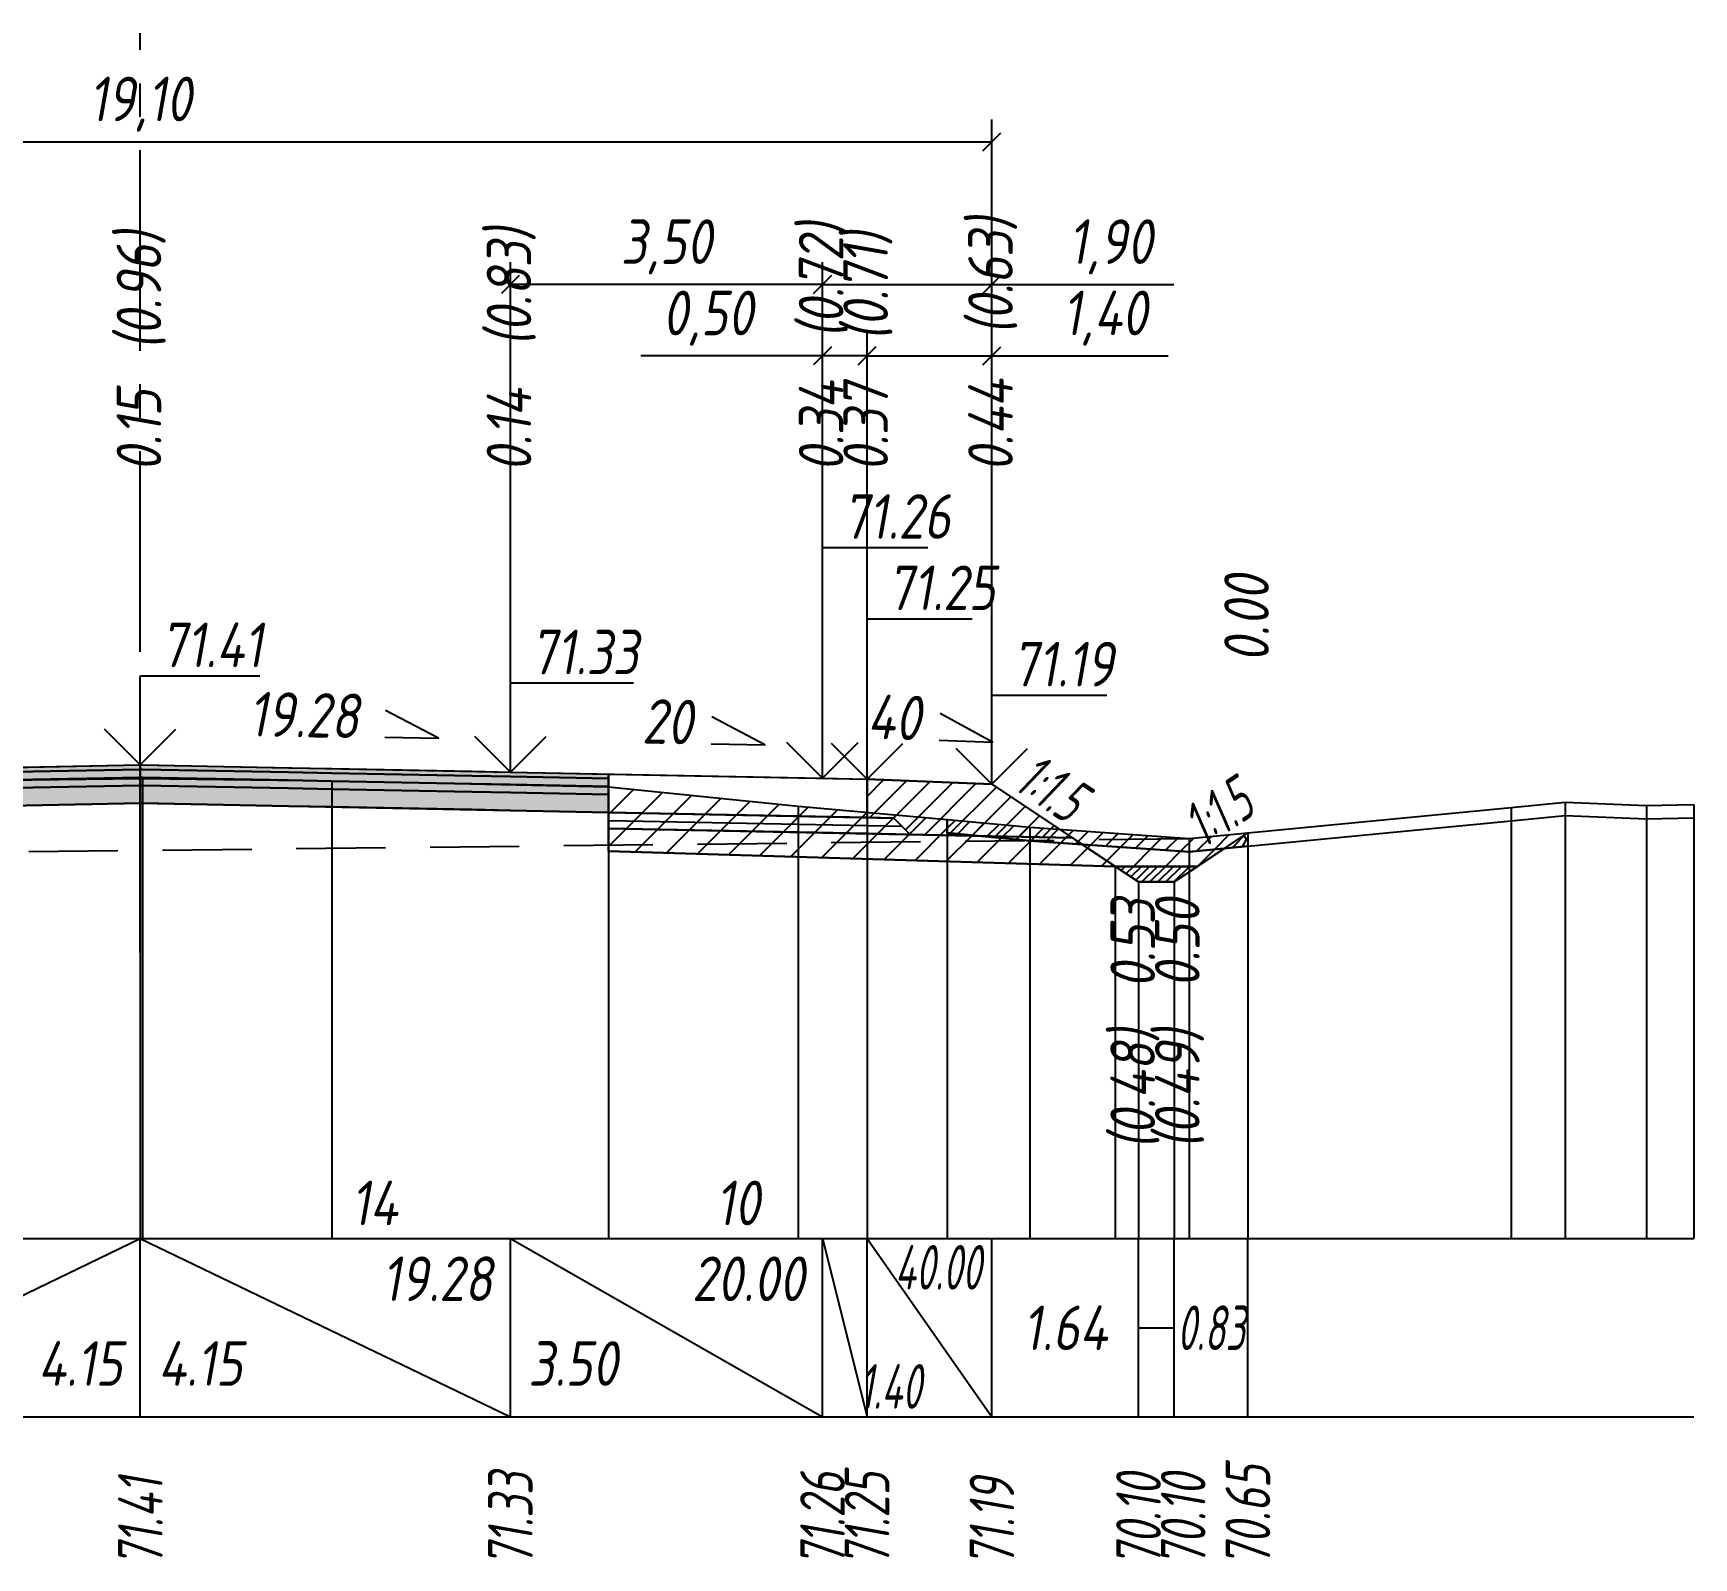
# Model space of a CAD drawing. Extents: x -717 to 1451, y -133302 to 233.
# Drawn here: x 153.4 to 246.5, y -8266.9 to -8181.4 of the extents above; entities that cross this region are included whole.
import ezdxf
from ezdxf.enums import TextEntityAlignment as Align

# ---------------------------------------------------------------- set-up
doc = ezdxf.new("R2010")
doc.units = 0
doc.linetypes.add('осевая2', pattern=[1.125, 0.75, -0.125, 0.125, -0.125])
doc.linetypes.add('штриховая', pattern=[0.75, 0.5, -0.25])
for name, color, linetype in [('Интерполированный поперечник', 2, 'Continuous'), ('Код_514', 1, 'Continuous'), ('Контур_0', 7, 'Continuous'), ('Контур_2521', 7, 'Continuous'), ('Контур_2564', 7, 'Continuous'), ('Контур_2660', 7, 'Continuous'), ('Контур_2665', 7, 'Continuous'), ('Контур_400', 7, 'Continuous'), ('Контур_508', 7, 'Continuous'), ('Контур_512', 7, 'Continuous'), ('Контур_513', 7, 'Continuous'), ('Контур_818', 7, 'Continuous'), ('Красный поперечник', 1, 'Continuous'), ('Объём_2501', 7, 'Continuous'), ('Объём_2564', 7, 'Continuous'), ('Объём_2650', 7, 'Continuous'), ('Объём_2660', 7, 'Continuous'), ('Объём_2661', 7, 'Continuous'), ('Объём_2662', 7, 'Continuous'), ('Объём_2663', 7, 'Continuous'), ('Объём_2664', 7, 'Continuous'), ('Объём_2665', 7, 'Continuous'), ('Объём_2666', 7, 'Continuous'), ('Объём_2667', 7, 'Continuous'), ('Объём_2668', 7, 'Continuous'), ('Объём_2669', 7, 'Continuous'), ('Объём_2675', 7, 'Continuous'), ('Объём_2753', 7, 'Continuous'), ('Ось', 1, 'осевая2'), ('Откосы', 7, 'Continuous'), ('Отметки покрытия', 7, 'Continuous'), ('Рабочие отметки', 7, 'Continuous'), ('Рабочие отметки доп.', 7, 'Continuous'), ('Слои выравнивания', 7, 'Continuous'), ('Таблица', 7, 'Continuous'), ('Уклоны проезжей части', 7, 'Continuous'), ('Черный поперечник', 3, 'Continuous')]:
    doc.layers.add(name, color=color, linetype=linetype)
for name, color, linetype, true_color in [('Контур_2540', 2, 'Continuous', 0xffff00), ('Контур_2560', 2, 'Continuous', 0xffff00), ('Контур_2561', 7, 'Continuous', 0xff8040), ('Контур_2562', 3, 'Continuous', 0x00ff00), ('Контур_2563', 7, 'Continuous', 0xff8000), ('Контур_2570', 7, 'Continuous', 0x80ff00), ('Контур_2725', 7, 'Continuous', 0x323232), ('Контур_2736', 4, 'Continuous', 0x00ffff), ('Контур_2737', 4, 'Continuous', 0x00ffff), ('Контур_2738', 4, 'Continuous', 0x00ffff), ('Контур_2739', 4, 'Continuous', 0x00ffff), ('Контур_2741', 4, 'Continuous', 0x00ffff), ('Контур_2742', 4, 'Continuous', 0x00ffff), ('Контур_2743', 4, 'Continuous', 0x00ffff), ('Контур_2744', 7, 'Continuous', 0xa4ffff), ('Контур_2745', 7, 'Continuous', 0xa4ffff), ('Контур_2747', 4, 'Continuous', 0x00ffff), ('Контур_2748', 4, 'Continuous', 0x00ffff), ('Контур_2749', 4, 'Continuous', 0x00ffff), ('Контур_2750', 4, 'Continuous', 0x00ffff), ('Контур_2751', 4, 'Continuous', 0x00ffff), ('Контур_2752', 4, 'Continuous', 0x00ffff), ('Контур_2760', 7, 'Continuous', 0x323232), ('Контур_2761', 7, 'Continuous', 0x323232), ('Контур_2762', 7, 'Continuous', 0x323232), ('Контур_2763', 7, 'Continuous', 0x323232), ('Контур_402', 7, 'Continuous', 0xff6464), ('Контур_703', 4, 'Continuous', 0x00ffff), ('Контур_705', 4, 'Continuous', 0x00ffff), ('Контур_707', 4, 'Continuous', 0x00ffff), ('Контур_720', 131, 'Continuous', 0xaaffff), ('Объём_2500', 7, 'Continuous', 0xc0c0c0), ('Объём_2520', 7, 'Continuous', 0x80ffff), ('Объём_2540', 2, 'Continuous', 0xffff00), ('Объём_2560', 2, 'Continuous', 0xffff00), ('Объём_2561', 7, 'Continuous', 0xff8040), ('Объём_2562', 3, 'Continuous', 0x00ff00), ('Объём_2563', 7, 'Continuous', 0xff8000), ('Объём_2570', 7, 'Continuous', 0x80ff00), ('Объём_2600', 7, 'Continuous', 0x808000), ('Объём_2620', 2, 'Continuous', 0xffff00), ('Объём_2746', 2, 'Continuous', 0xffff00)]:
    doc.layers.add(name, color=color, linetype=linetype, true_color=true_color)
doc.styles.get("Standard").update_dxf_attribs({"font": 'txt', "height": 2.5})
doc.styles.add('М', font='romand.shx', dxfattribs={"width": 0.8, "oblique": 10, "height": 2.5})
doc.dimstyles.new('ISO-25', dxfattribs={"dimtxt": 2.5, "dimasz": 2.5, "dimexe": 1.25, "dimexo": 0.625, "dimtad": 1, "dimtxsty": 'Standard', "dimcen": 2.5, "dimadec": 0, "dimazin": 0, "dimtfac": 1, "dimtmove": 0, "dimatfit": 3, "dimfxl": 1, "dimarcsym": 0})

# ---------------------------------------------------------------- blocks, each defined once
blk = doc.blocks.new('_Oblique')
at = {"color": 0, "linetype": 'ByBlock', "lineweight": -2}
blk.add_line((-0.5, -0.5), (0.5, 0.5), dxfattribs=at)
blk = doc.blocks.new('*D177')
at = {"color": 0, "lineweight": -2, "transparency": 16777216}
for p, q in [((200.179, -8222.675), (200.179, -8198.25)), ((207.179, -8222.955), (207.179, -8198.25)), ((200.179, -8199.5), (207.179, -8199.5)), ((207.179, -8199.5), (217.063, -8199.5))]:
    blk.add_line(p, q, dxfattribs=at)
at = {"layer": 'Defpoints', "color": 0, "transparency": 16777216}
for p in [(207.179, -8199.5), (200.179, -8223.3), (207.179, -8223.58)]:
    blk.add_point(p, dxfattribs=at)
at = {"color": 0, "lineweight": -2, "transparency": 16777216, "rotation": 180}
blk.add_blockref('_Oblique', (200.179, -8199.5), dxfattribs=at)
at = {"color": 0, "lineweight": -2, "transparency": 16777216}
blk.add_blockref('_Oblique', (207.179, -8199.5), dxfattribs=at)
at = {"color": 0, "transparency": 16777216, "insert": (213.523, -8197.387), "char_height": 2.5, "width": 8.75, "attachment_point": 5, "style": 'М'}
blk.add_mtext('1,40', dxfattribs=at)
blk = doc.blocks.new('*D179')
at = {"color": 0, "lineweight": -2, "transparency": 16777216}
for p, q in [((197.679, -8222.625), (197.679, -8198.25)), ((200.179, -8222.675), (200.179, -8198.25)), ((197.679, -8199.5), (187.497, -8199.5)), ((200.179, -8199.5), (197.679, -8199.5))]:
    blk.add_line(p, q, dxfattribs=at)
at = {"layer": 'Defpoints', "color": 0, "transparency": 16777216}
for p in [(200.179, -8199.5), (197.679, -8223.25), (200.179, -8223.3)]:
    blk.add_point(p, dxfattribs=at)
at = {"color": 0, "lineweight": -2, "transparency": 16777216, "rotation": 180}
blk.add_blockref('_Oblique', (197.679, -8199.5), dxfattribs=at)
at = {"color": 0, "lineweight": -2, "transparency": 16777216}
blk.add_blockref('_Oblique', (200.179, -8199.5), dxfattribs=at)
at = {"color": 0, "transparency": 16777216, "insert": (191.258, -8197.387), "char_height": 2.5, "width": 9.16667, "attachment_point": 5, "style": 'М'}
blk.add_mtext('0,50', dxfattribs=at)
blk = doc.blocks.new('*D181')
at = {"color": 0, "lineweight": -2, "transparency": 16777216}
for p, q in [((180.179, -8222.275), (180.179, -8194.25)), ((197.679, -8222.625), (197.679, -8194.25)), ((197.679, -8195.5), (180.179, -8195.5))]:
    blk.add_line(p, q, dxfattribs=at)
at = {"layer": 'Defpoints', "color": 0, "transparency": 16777216}
for p in [(180.179, -8195.5), (180.179, -8222.9), (197.679, -8223.25)]:
    blk.add_point(p, dxfattribs=at)
at = {"color": 0, "lineweight": -2, "transparency": 16777216, "rotation": 180}
blk.add_blockref('_Oblique', (180.179, -8195.5), dxfattribs=at)
at = {"color": 0, "lineweight": -2, "transparency": 16777216}
blk.add_blockref('_Oblique', (197.679, -8195.5), dxfattribs=at)
at = {"color": 0, "transparency": 16777216, "insert": (188.929, -8193.387), "char_height": 2.5, "width": 9.58333, "attachment_point": 5, "style": 'М'}
blk.add_mtext('3,50', dxfattribs=at)
blk = doc.blocks.new('*D182')
at = {"color": 0, "lineweight": -2, "transparency": 16777216}
for p, q in [((197.679, -8222.625), (197.679, -8194.25)), ((207.179, -8222.955), (207.179, -8194.25)), ((197.679, -8195.5), (207.179, -8195.5)), ((207.179, -8195.5), (217.375, -8195.5))]:
    blk.add_line(p, q, dxfattribs=at)
at = {"layer": 'Defpoints', "color": 0, "transparency": 16777216}
for p in [(197.679, -8195.5), (197.679, -8223.25), (207.179, -8223.58)]:
    blk.add_point(p, dxfattribs=at)
at = {"color": 0, "lineweight": -2, "transparency": 16777216, "rotation": 180}
blk.add_blockref('_Oblique', (197.679, -8195.5), dxfattribs=at)
at = {"color": 0, "lineweight": -2, "transparency": 16777216}
blk.add_blockref('_Oblique', (207.179, -8195.5), dxfattribs=at)
at = {"color": 0, "transparency": 16777216, "insert": (213.835, -8193.387), "char_height": 2.5, "width": 8.75, "attachment_point": 5, "style": 'М'}
blk.add_mtext('1,90', dxfattribs=at)
blk = doc.blocks.new('*D184')
at = {"color": 0, "lineweight": -2, "transparency": 16777216}
for p, q in [((111.679, -8222.827), (111.679, -8186.25)), ((207.179, -8222.955), (207.179, -8186.25)), ((111.679, -8187.5), (207.179, -8187.5))]:
    blk.add_line(p, q, dxfattribs=at)
at = {"layer": 'Defpoints', "color": 0, "transparency": 16777216}
for p in [(207.179, -8187.5), (111.679, -8223.452), (207.179, -8223.58)]:
    blk.add_point(p, dxfattribs=at)
at = {"color": 0, "lineweight": -2, "transparency": 16777216, "rotation": 180}
blk.add_blockref('_Oblique', (111.679, -8187.5), dxfattribs=at)
at = {"color": 0, "lineweight": -2, "transparency": 16777216}
blk.add_blockref('_Oblique', (207.179, -8187.5), dxfattribs=at)
at = {"color": 0, "transparency": 16777216, "insert": (159.429, -8185.387), "char_height": 2.5, "width": 10.41667, "attachment_point": 5, "style": 'М'}
blk.add_mtext('19,10', dxfattribs=at)

msp = doc.modelspace()

# ---------------------------------------------------------------- hatches: boundary and pattern name
at = {"layer": 'Объём_2563'}
h = msp.add_hatch(dxfattribs=at)
h.set_pattern_fill('ANSI31', color=256, scale=0.3)
h.paths.add_polyline_path([(202.598, -8226.336), (201.679, -8225.417), (200.179, -8225.387), (200.179, -8223.237), (207.179, -8223.517), (211.679, -8226.517)])
at = {"layer": 'Объём_2570'}
h = msp.add_hatch(dxfattribs=at)
h.set_pattern_fill('ANSI31', color=256, scale=0.2)
h.paths.add_polyline_path([(221.536, -8226.995), (218.244, -8227.312), (209.298, -8226.687), (204.673, -8226.24), (204.673, -8225.49), (209.298, -8225.937), (218.244, -8226.562), (221.536, -8226.245)])
at = {"layer": 'Объём_2600'}
h = msp.add_hatch(dxfattribs=at)
h.set_pattern_fill('ANSI31', color=6, scale=0.4)
h.paths.add_polyline_path([(196.325, -8224.746), (204.673, -8225.49), (204.673, -8226.24), (209.298, -8226.687), (218.244, -8227.312), (220.221, -8227.122), (218.712, -8228.127), (214.094, -8228.127), (185.688, -8227.275), (185.688, -8223.662)])
h = msp.add_hatch(dxfattribs=at)
h.set_pattern_fill('HONEY', color=5, scale=0.3)
h.paths.add_polyline_path([(220.221, -8227.122), (221.536, -8226.245), (221.536, -8226.995)])
at = {"layer": 'Объём_2620'}
h = msp.add_hatch(dxfattribs=at)
h.set_pattern_fill('ANSI31', color=2, scale=0.1)
h.paths.add_polyline_path([(214.094, -8228.127), (218.712, -8228.127), (217.403, -8229), (215.403, -8229)])
at = {"layer": 'Слои выравнивания'}
for color, points in [(2, [(132.675, -8222.958), (133.484, -8222.941), (138.679, -8222.837), (148.742, -8222.643), (149.362, -8222.632), (159.429, -8222.437), (159.429, -8222.687), (149.362, -8222.882), (148.742, -8222.893), (138.679, -8223.087), (133.484, -8223.191), (132.675, -8223.208)]), (3, [(132.675, -8223.208), (133.484, -8223.191), (138.679, -8223.087), (148.742, -8222.893), (149.362, -8222.882), (159.429, -8222.687), (159.429, -8223.137), (149.362, -8223.332), (148.742, -8223.343), (138.679, -8223.537), (133.484, -8223.641), (132.675, -8223.658)]), (2, [(159.429, -8222.437), (159.548, -8222.44), (167.729, -8222.597), (170.162, -8222.644), (178.017, -8222.796), (180.179, -8222.837), (185.688, -8222.948), (185.688, -8223.198), (180.179, -8223.087), (178.017, -8223.046), (170.162, -8222.894), (167.729, -8222.847), (159.548, -8222.69), (159.429, -8222.687)]), (3, [(159.429, -8222.687), (159.548, -8222.69), (167.729, -8222.847), (170.162, -8222.894), (178.017, -8223.046), (180.179, -8223.087), (185.688, -8223.198), (185.688, -8223.648), (180.179, -8223.537), (178.017, -8223.496), (170.162, -8223.344), (167.729, -8223.297), (159.548, -8223.14), (159.429, -8223.137)]), (4, [(132.675, -8223.658), (133.484, -8223.641), (138.679, -8223.537), (148.742, -8223.343), (149.362, -8223.332), (159.429, -8223.137), (159.429, -8223.587), (149.362, -8223.782), (148.742, -8223.793), (138.679, -8223.987), (133.484, -8224.091), (132.675, -8224.108)]), (5, [(132.675, -8224.108), (133.484, -8224.091), (138.679, -8223.987), (148.742, -8223.793), (149.362, -8223.782), (159.429, -8223.587), (159.429, -8224.587), (149.362, -8224.782), (148.742, -8224.793), (138.679, -8224.987), (133.484, -8225.091), (132.675, -8225.108)]), (4, [(159.429, -8223.137), (159.548, -8223.14), (167.729, -8223.297), (170.162, -8223.344), (178.017, -8223.496), (180.179, -8223.537), (185.688, -8223.648), (185.688, -8224.098), (180.179, -8223.987), (178.017, -8223.946), (170.162, -8223.794), (167.729, -8223.747), (159.548, -8223.59), (159.429, -8223.587)]), (5, [(159.429, -8223.587), (159.548, -8223.59), (167.729, -8223.747), (170.162, -8223.794), (178.017, -8223.946), (180.179, -8223.987), (185.688, -8224.098), (185.688, -8225.098), (180.179, -8224.987), (178.017, -8224.946), (170.162, -8224.794), (167.729, -8224.747), (159.548, -8224.59), (159.429, -8224.587)])]:
    msp.add_hatch(color=color, dxfattribs=at).paths.add_polyline_path(points)

# ---------------------------------------------------------------- linework, layer by layer
at = {"layer": 'Интерполированный поперечник', "linetype": 'штриховая', "ltscale": 10, "flags": 128}
msp.add_lwpolyline([(93.181, -8227.976), (218.244, -8226.562)], dxfattribs=at)
at = {"layer": 'Код_514'}
for p, q in [((138.679, -8259), (159.429, -8249)), ((159.429, -8259), (159.429, -8249)), ((159.429, -8249), (180.179, -8259)), ((180.179, -8259), (180.179, -8249)), ((180.179, -8249), (197.679, -8259)), ((197.679, -8259), (197.679, -8249)), ((197.679, -8249), (200.179, -8259)), ((200.179, -8259), (200.179, -8249)), ((200.179, -8249), (207.179, -8259)), ((207.179, -8259), (207.179, -8249)), ((215.403, -8259), (215.403, -8249)), ((217.403, -8259), (217.403, -8249)), ((221.536, -8259), (221.536, -8249)), ((215.403, -8254), (217.403, -8254))]:
    msp.add_line(p, q, dxfattribs=at)
at = {"layer": 'Контур_0', "flags": 128}
for points in [[(185.688, -8222.948), (200.179, -8223.237), (200.179, -8225.387), (185.688, -8225.098), (185.688, -8222.948), (185.688, -8222.948)], [(207.179, -8223.517), (211.855, -8226.634), (211.855, -8226.634), (211.855, -8226.634), (211.855, -8226.634), (211.855, -8226.634), (211.855, -8226.634), (211.855, -8226.634), (211.855, -8226.634), (211.855, -8226.634), (211.855, -8226.634), (211.855, -8226.634), (211.855, -8226.634), (211.855, -8226.634), (211.855, -8226.634), (215.403, -8229)], [(207.179, -8223.517), (211.855, -8226.634), (211.855, -8226.634), (211.855, -8226.634), (211.855, -8226.634), (211.855, -8226.634), (211.855, -8226.634), (211.855, -8226.634), (211.855, -8226.634), (211.855, -8226.634), (211.855, -8226.634), (211.855, -8226.634), (211.855, -8226.634), (211.855, -8226.634), (211.855, -8226.634), (215.403, -8229), (217.403, -8229), (221.536, -8226.245), (221.536, -8226.245), (221.536, -8226.245), (221.536, -8226.245), (221.536, -8226.245), (221.536, -8226.245), (221.536, -8226.245), (221.536, -8226.245), (221.536, -8226.245), (221.536, -8226.245), (221.536, -8226.245), (221.536, -8226.245), (221.536, -8226.245)], [(200.179, -8226.287), (185.688, -8225.998), (185.688, -8225.098), (201.679, -8225.417), (202.598, -8226.336), (200.179, -8226.287), (200.179, -8226.287)], [(200.179, -8225.387), (201.679, -8225.417), (202.598, -8226.336), (211.679, -8226.517)]]:
    msp.add_lwpolyline(points, dxfattribs=at)
at = {"layer": 'Контур_2521', "color": 250, "flags": 128}
msp.add_lwpolyline([(185.688, -8225.548), (202.138, -8225.877)], dxfattribs=at)
at = {"layer": 'Контур_2540', "flags": 128}
msp.add_lwpolyline([(197.679, -8226.237), (211.679, -8226.517), (214.094, -8228.127), (185.688, -8227.275), (185.688, -8225.998), (197.679, -8226.237), (197.679, -8226.237)], dxfattribs=at)
at = {"layer": 'Контур_2560', "flags": 128}
msp.add_lwpolyline([(200.179, -8223.237), (207.179, -8223.517), (207.179, -8223.517), (207.179, -8223.517)], dxfattribs=at)
at = {"layer": 'Контур_2561', "flags": 128}
msp.add_lwpolyline([(200.179, -8223.237), (200.179, -8223.237), (207.179, -8223.517), (207.179, -8223.517), (200.179, -8223.237)], dxfattribs=at)
at = {"layer": 'Контур_2562', "flags": 128}
msp.add_lwpolyline([(207.179, -8223.517), (207.179, -8223.517), (207.179, -8223.517), (207.179, -8223.517), (207.179, -8223.517)], dxfattribs=at)
at = {"layer": 'Контур_2563', "flags": 128}
msp.add_lwpolyline([(202.598, -8226.336), (201.679, -8225.417), (200.179, -8225.387), (200.179, -8223.237), (207.179, -8223.517), (211.679, -8226.517), (202.598, -8226.336), (202.598, -8226.336)], dxfattribs=at)
at = {"layer": 'Контур_2564', "flags": 128}
msp.add_lwpolyline([(200.179, -8223.237), (207.179, -8223.517)], dxfattribs=at)
at = {"layer": 'Контур_2570', "flags": 128}
msp.add_lwpolyline([(148.742, -8223.339), (159.429, -8223.203), (159.548, -8223.202), (170.162, -8223.326), (185.688, -8223.662), (196.325, -8224.746), (204.673, -8225.49), (204.673, -8226.24), (209.298, -8226.687), (218.244, -8227.312), (218.244, -8227.312), (236.294, -8225.572), (239.315, -8225.275), (243.893, -8225.46), (246.536, -8225.404)], dxfattribs=at)
at = {"layer": 'Контур_2660', "flags": 128}
msp.add_lwpolyline([(185.688, -8227.275), (214.094, -8228.127)], dxfattribs=at)
at = {"layer": 'Контур_2665', "flags": 128}
msp.add_lwpolyline([(207.179, -8223.517), (207.179, -8223.517)], dxfattribs=at)
at = {"layer": 'Контур_2725', "flags": 128}
msp.add_lwpolyline([(132.675, -8225.108), (133.484, -8225.091), (138.679, -8224.987), (148.742, -8224.793), (149.362, -8224.782), (159.429, -8224.587), (159.548, -8224.59), (167.729, -8224.747), (170.162, -8224.794), (178.017, -8224.946), (180.179, -8224.987), (185.688, -8225.098)], dxfattribs=at)
at = {"layer": 'Контур_2736', "flags": 128}
for points in [[(207.179, -8223.517), (211.855, -8226.634)], [(211.855, -8226.634), (215.403, -8229)]]:
    msp.add_lwpolyline(points, dxfattribs=at)
at = {"layer": 'Контур_2737', "flags": 128}
msp.add_lwpolyline([(211.855, -8226.634), (211.855, -8226.634)], dxfattribs=at)
at = {"layer": 'Контур_2738', "flags": 128}
msp.add_lwpolyline([(211.855, -8226.634), (211.855, -8226.634)], dxfattribs=at)
at = {"layer": 'Контур_2739', "flags": 128}
msp.add_lwpolyline([(211.855, -8226.634), (211.855, -8226.634)], dxfattribs=at)
at = {"layer": 'Контур_2741', "flags": 128}
msp.add_lwpolyline([(221.536, -8226.245), (221.536, -8226.245)], dxfattribs=at)
at = {"layer": 'Контур_2742', "flags": 128}
msp.add_lwpolyline([(221.536, -8226.245), (221.536, -8226.245)], dxfattribs=at)
at = {"layer": 'Контур_2743', "flags": 128}
msp.add_lwpolyline([(221.536, -8226.245), (221.536, -8226.245)], dxfattribs=at)
at = {"layer": 'Контур_2744', "flags": 128}
msp.add_lwpolyline([(221.536, -8226.245), (221.536, -8226.245)], dxfattribs=at)
msp.add_lwpolyline([(221.536, -8226.245), (221.536, -8226.245)], dxfattribs=at)
msp.add_lwpolyline([(221.536, -8226.245), (221.536, -8226.245)], dxfattribs=at)
msp.add_lwpolyline([(221.536, -8226.245), (221.536, -8226.245)], dxfattribs=at)
msp.add_lwpolyline([(221.536, -8226.245), (221.536, -8226.245)], dxfattribs=at)
msp.add_lwpolyline([(221.536, -8226.245), (221.536, -8226.245)], dxfattribs=at)
at = {"layer": 'Контур_2745', "flags": 128}
msp.add_lwpolyline([(211.855, -8226.634), (211.855, -8226.634)], dxfattribs=at)
msp.add_lwpolyline([(211.855, -8226.634), (211.855, -8226.634)], dxfattribs=at)
msp.add_lwpolyline([(211.855, -8226.634), (211.855, -8226.634)], dxfattribs=at)
msp.add_lwpolyline([(211.855, -8226.634), (211.855, -8226.634)], dxfattribs=at)
msp.add_lwpolyline([(211.855, -8226.634), (211.855, -8226.634)], dxfattribs=at)
msp.add_lwpolyline([(211.855, -8226.634), (211.855, -8226.634)], dxfattribs=at)
at = {"layer": 'Контур_2747', "flags": 128}
msp.add_lwpolyline([(211.855, -8226.634), (211.855, -8226.634)], dxfattribs=at)
at = {"layer": 'Контур_2748', "flags": 128}
msp.add_lwpolyline([(211.855, -8226.634), (211.855, -8226.634)], dxfattribs=at)
at = {"layer": 'Контур_2749', "flags": 128}
msp.add_lwpolyline([(211.855, -8226.634), (211.855, -8226.634)], dxfattribs=at)
at = {"layer": 'Контур_2750', "flags": 128}
msp.add_lwpolyline([(221.536, -8226.245), (221.536, -8226.245)], dxfattribs=at)
at = {"layer": 'Контур_2751', "flags": 128}
msp.add_lwpolyline([(221.536, -8226.245), (221.536, -8226.245)], dxfattribs=at)
at = {"layer": 'Контур_2752', "flags": 128}
msp.add_lwpolyline([(221.536, -8226.245), (221.536, -8226.245)], dxfattribs=at)
at = {"layer": 'Контур_2760', "flags": 128}
msp.add_lwpolyline([(132.675, -8222.958), (133.484, -8222.941), (138.679, -8222.837), (148.742, -8222.643), (149.362, -8222.632), (159.429, -8222.437), (159.548, -8222.44), (167.729, -8222.597), (170.162, -8222.644), (178.017, -8222.796), (180.179, -8222.837), (185.688, -8222.948)], dxfattribs=at)
at = {"layer": 'Контур_2761', "flags": 128}
msp.add_lwpolyline([(132.675, -8223.208), (133.484, -8223.191), (138.679, -8223.087), (148.742, -8222.893), (149.362, -8222.882), (159.429, -8222.687), (159.548, -8222.69), (167.729, -8222.847), (170.162, -8222.894), (178.017, -8223.046), (180.179, -8223.087), (185.688, -8223.198)], dxfattribs=at)
at = {"layer": 'Контур_2762', "flags": 128}
msp.add_lwpolyline([(132.675, -8223.658), (133.484, -8223.641), (138.679, -8223.537), (148.742, -8223.343), (149.362, -8223.332), (159.429, -8223.137), (159.548, -8223.14), (167.729, -8223.297), (170.162, -8223.344), (178.017, -8223.496), (180.179, -8223.537), (185.688, -8223.648)], dxfattribs=at)
at = {"layer": 'Контур_2763', "flags": 128}
msp.add_lwpolyline([(132.675, -8224.108), (133.484, -8224.091), (138.679, -8223.987), (148.742, -8223.793), (149.362, -8223.782), (159.429, -8223.587), (159.548, -8223.59), (167.729, -8223.747), (170.162, -8223.794), (178.017, -8223.946), (180.179, -8223.987), (185.688, -8224.098)], dxfattribs=at)
at = {"layer": 'Контур_400', "flags": 128}
for points in [[(118.679, -8223.237), (121.179, -8223.187), (121.179, -8223.187), (121.179, -8223.187), (121.179, -8223.187), (121.179, -8223.187), (121.179, -8223.187), (138.679, -8222.837), (159.429, -8222.437)], [(159.429, -8222.437), (180.179, -8222.837), (197.679, -8223.187), (197.679, -8223.187), (197.679, -8223.187), (197.679, -8223.187), (197.679, -8223.187), (197.679, -8223.187), (200.179, -8223.237)]]:
    msp.add_lwpolyline(points, dxfattribs=at)
at = {"layer": 'Контур_402', "flags": 128}
msp.add_lwpolyline([(105, -8228.12), (132.675, -8227.29), (132.675, -8225.108), (138.679, -8224.987), (159.429, -8224.587), (180.179, -8224.987), (185.688, -8225.098), (185.688, -8227.275), (214.094, -8228.127)], dxfattribs=at)
at = {"layer": 'Контур_508', "flags": 128}
msp.add_lwpolyline([(105, -8228.12), (132.675, -8227.29), (132.675, -8225.108), (138.679, -8224.987), (159.429, -8224.587), (180.179, -8224.987), (185.688, -8225.098), (185.688, -8227.275), (214.094, -8228.127), (215.403, -8229), (217.403, -8229), (221.536, -8226.245)], dxfattribs=at)
at = {"layer": 'Контур_512', "flags": 128}
msp.add_lwpolyline([(185.688, -8227.275), (214.094, -8228.127), (215.403, -8229), (217.403, -8229), (221.536, -8226.245)], dxfattribs=at)
at = {"layer": 'Контур_513', "flags": 128}
msp.add_lwpolyline([(105, -8228.12), (132.675, -8227.29), (132.675, -8225.108), (138.679, -8224.987), (159.429, -8224.587), (180.179, -8224.987), (185.688, -8225.098), (185.688, -8227.275), (214.094, -8228.127), (215.403, -8229), (217.403, -8229), (221.536, -8226.245)], dxfattribs=at)
at = {"layer": 'Контур_703', "flags": 128}
msp.add_lwpolyline([(207.179, -8223.517), (211.855, -8226.634)], dxfattribs=at)
at = {"layer": 'Контур_705', "flags": 128}
msp.add_lwpolyline([(211.855, -8226.634), (211.855, -8226.634)], dxfattribs=at)
at = {"layer": 'Контур_707', "flags": 128}
msp.add_lwpolyline([(217.403, -8229), (221.536, -8226.245)], dxfattribs=at)
at = {"layer": 'Контур_720', "flags": 128}
msp.add_lwpolyline([(215.403, -8229), (217.403, -8229)], dxfattribs=at)
at = {"layer": 'Контур_818', "flags": 128}
msp.add_lwpolyline([(105, -8227.094), (112.953, -8225.79), (112.953, -8225.04), (125.523, -8224.312), (132.675, -8223.656), (133.484, -8223.631), (148.742, -8223.339), (159.429, -8223.203), (159.548, -8223.202), (170.162, -8223.326), (185.688, -8223.662), (196.325, -8224.746), (204.673, -8225.49), (204.673, -8226.24), (209.298, -8226.687), (218.244, -8227.312), (218.244, -8227.312), (221.536, -8226.995)], dxfattribs=at)
at = {"layer": 'Красный поперечник'}
for p, q in [((138.679, -8222.837), (159.429, -8222.437)), ((159.429, -8222.437), (180.179, -8222.837)), ((180.179, -8222.837), (197.679, -8223.187)), ((197.679, -8223.187), (200.179, -8223.237)), ((200.179, -8223.237), (207.179, -8223.517)), ((207.179, -8223.517), (215.403, -8229)), ((217.403, -8229), (221.536, -8226.245)), ((221.536, -8226.245), (221.536, -8249)), ((185.688, -8227.275), (185.688, -8249)), ((214.094, -8228.127), (214.094, -8249)), ((215.403, -8229), (215.403, -8249)), ((215.403, -8229), (217.403, -8229)), ((217.403, -8229), (217.403, -8249))]:
    msp.add_line(p, q, dxfattribs=at)
at = {"layer": 'Объём_2500', "flags": 128}
msp.add_lwpolyline([(185.688, -8222.948), (200.179, -8223.237), (200.179, -8225.387), (185.688, -8225.098), (185.688, -8222.948), (185.688, -8222.948)], dxfattribs=at)
at = {"layer": 'Объём_2501', "flags": 128}
for points in [[(118.679, -8223.237), (121.179, -8223.187), (121.179, -8223.187), (121.179, -8223.187), (121.179, -8223.187), (121.179, -8223.187), (121.179, -8223.187), (138.679, -8222.837), (159.429, -8222.437)], [(159.429, -8222.437), (180.179, -8222.837), (197.679, -8223.187), (197.679, -8223.187), (197.679, -8223.187), (197.679, -8223.187), (197.679, -8223.187), (197.679, -8223.187), (200.179, -8223.237)]]:
    msp.add_lwpolyline(points, dxfattribs=at)
at = {"layer": 'Объём_2520', "color": 250, "flags": 128}
msp.add_lwpolyline([(200.179, -8226.287), (185.688, -8225.998), (185.688, -8225.098), (201.679, -8225.417), (202.598, -8226.336), (200.179, -8226.287), (200.179, -8226.287)], dxfattribs=at)
at = {"layer": 'Объём_2540', "flags": 128}
msp.add_lwpolyline([(197.679, -8226.237), (211.679, -8226.517), (214.094, -8228.127), (185.688, -8227.275), (185.688, -8225.998), (197.679, -8226.237), (197.679, -8226.237)], dxfattribs=at)
at = {"layer": 'Объём_2560', "flags": 128}
msp.add_lwpolyline([(200.179, -8223.237), (207.179, -8223.517), (207.179, -8223.517), (207.179, -8223.517)], dxfattribs=at)
at = {"layer": 'Объём_2561', "flags": 128}
msp.add_lwpolyline([(200.179, -8223.237), (200.179, -8223.237), (207.179, -8223.517), (207.179, -8223.517), (200.179, -8223.237)], dxfattribs=at)
at = {"layer": 'Объём_2562', "flags": 128}
msp.add_lwpolyline([(207.179, -8223.517), (207.179, -8223.517), (207.179, -8223.517), (207.179, -8223.517), (207.179, -8223.517)], dxfattribs=at)
at = {"layer": 'Объём_2563', "color": 250, "flags": 128}
msp.add_lwpolyline([(202.598, -8226.336), (201.679, -8225.417), (200.179, -8225.387), (200.179, -8223.237), (207.179, -8223.517), (211.679, -8226.517), (202.598, -8226.336), (202.598, -8226.336)], dxfattribs=at)
at = {"layer": 'Объём_2564', "flags": 128}
msp.add_lwpolyline([(200.179, -8223.237), (207.179, -8223.517)], dxfattribs=at)
at = {"layer": 'Объём_2570', "flags": 128}
msp.add_lwpolyline([(221.536, -8226.995), (218.244, -8227.312), (209.298, -8226.687), (204.673, -8226.24), (204.673, -8225.49), (209.298, -8225.937), (218.244, -8226.562), (221.536, -8226.245), (221.536, -8226.995), (221.536, -8226.995)], dxfattribs=at)
at = {"layer": 'Объём_2600', "color": 5, "flags": 128}
msp.add_lwpolyline([(220.221, -8227.122), (221.536, -8226.245), (221.536, -8226.995), (220.221, -8227.122), (220.221, -8227.122)], dxfattribs=at)
at = {"layer": 'Объём_2620', "flags": 128}
msp.add_lwpolyline([(214.094, -8228.127), (218.712, -8228.127), (217.403, -8229), (215.403, -8229), (214.094, -8228.127), (214.094, -8228.127)], dxfattribs=at)
at = {"layer": 'Объём_2650', "color": 6, "flags": 128}
msp.add_lwpolyline([(196.325, -8224.746), (204.673, -8225.49), (204.673, -8226.24), (209.298, -8226.687), (218.244, -8227.312), (220.221, -8227.122), (218.712, -8228.127), (214.094, -8228.127), (185.688, -8227.275), (185.688, -8223.662), (196.325, -8224.746), (196.325, -8224.746)], dxfattribs=at)
at = {"layer": 'Объём_2660', "flags": 128}
msp.add_lwpolyline([(185.688, -8227.275), (214.094, -8228.127)], dxfattribs=at)
at = {"layer": 'Объём_2661', "flags": 128}
msp.add_lwpolyline([(207.179, -8223.517), (211.855, -8226.634), (214.094, -8228.127)], dxfattribs=at)
at = {"layer": 'Объём_2662', "flags": 128}
msp.add_lwpolyline([(218.712, -8228.127), (221.536, -8226.245)], dxfattribs=at)
at = {"layer": 'Объём_2663', "flags": 128}
for points in [[(214.094, -8228.127), (215.403, -8229)], [(217.403, -8229), (218.712, -8228.127)]]:
    msp.add_lwpolyline(points, dxfattribs=at)
at = {"layer": 'Объём_2664', "flags": 128}
msp.add_lwpolyline([(215.403, -8229), (217.403, -8229)], dxfattribs=at)
at = {"layer": 'Объём_2665', "flags": 128}
msp.add_lwpolyline([(207.179, -8223.517), (207.179, -8223.517)], dxfattribs=at)
at = {"layer": 'Объём_2666', "flags": 128}
for points in [[(207.179, -8223.517), (211.855, -8226.634)], [(211.855, -8226.634), (214.094, -8228.127)]]:
    msp.add_lwpolyline(points, dxfattribs=at)
at = {"layer": 'Объём_2667', "flags": 128}
for points in [[(221.536, -8226.245), (221.536, -8226.245)], [(211.855, -8226.634), (211.855, -8226.634)]]:
    msp.add_lwpolyline(points, dxfattribs=at)
at = {"layer": 'Объём_2668', "flags": 128}
for points in [[(221.536, -8226.245), (221.536, -8226.245)], [(211.855, -8226.634), (211.855, -8226.634)]]:
    msp.add_lwpolyline(points, dxfattribs=at)
at = {"layer": 'Объём_2669', "flags": 128}
for points in [[(221.536, -8226.245), (221.536, -8226.245)], [(211.855, -8226.634), (211.855, -8226.634)]]:
    msp.add_lwpolyline(points, dxfattribs=at)
at = {"layer": 'Объём_2675', "flags": 128}
for points in [[(221.536, -8226.245), (221.536, -8226.245)], [(221.536, -8226.245), (221.536, -8226.245)], [(221.536, -8226.245), (221.536, -8226.245)], [(221.536, -8226.245), (221.536, -8226.245)], [(221.536, -8226.245), (221.536, -8226.245)], [(221.536, -8226.245), (221.536, -8226.245)], [(211.855, -8226.634), (211.855, -8226.634)], [(211.855, -8226.634), (211.855, -8226.634)], [(211.855, -8226.634), (211.855, -8226.634)], [(211.855, -8226.634), (211.855, -8226.634)], [(211.855, -8226.634), (211.855, -8226.634)], [(211.855, -8226.634), (211.855, -8226.634)]]:
    msp.add_lwpolyline(points, dxfattribs=at)
at = {"layer": 'Объём_2746', "flags": 128}
msp.add_lwpolyline([(214.094, -8228.127), (185.688, -8227.275), (185.688, -8223.662), (196.325, -8224.746), (204.673, -8225.49), (204.673, -8226.24), (209.298, -8226.687), (212.242, -8226.893), (214.094, -8228.127), (214.094, -8228.127)], dxfattribs=at)
at = {"layer": 'Объём_2753', "flags": 128}
msp.add_lwpolyline([(185.688, -8222.948), (185.688, -8222.948)], dxfattribs=at)
at = {"layer": 'Ось', "ltscale": 15}
msp.add_line((159.429, -8232.971), (159.429, -8181.408), dxfattribs=at)
at = {"layer": 'Откосы', "color": 1, "flags": 128}
for points in [[(173.142, -8220.885), (176.141, -8220.943), (173.171, -8219.385)], [(191.443, -8221.246), (194.442, -8221.306), (191.473, -8219.746)], [(204.22, -8221.048), (207.218, -8221.168), (204.28, -8219.549)]]:
    msp.add_lwpolyline(points, dxfattribs=at)
at = {"layer": 'Отметки покрытия', "color": 1}
for p, q in [((197.679, -8223.187), (197.679, -8210.237)), ((197.679, -8210.237), (203.579, -8210.237)), ((200.179, -8223.237), (200.179, -8214.237)), ((200.179, -8214.237), (206.079, -8214.237)), ((159.429, -8222.437), (159.429, -8217.437)), ((159.429, -8217.437), (166.129, -8217.437)), ((180.179, -8222.837), (180.179, -8217.837)), ((180.179, -8217.837), (187.079, -8217.837)), ((207.179, -8223.517), (207.179, -8218.517)), ((207.179, -8218.517), (213.629, -8218.517)), ((159.429, -8222.437), (157.429, -8220.437)), ((159.429, -8222.437), (161.429, -8220.437)), ((180.179, -8222.837), (178.179, -8220.837)), ((180.179, -8222.837), (182.179, -8220.837)), ((197.679, -8223.187), (195.679, -8221.187)), ((197.679, -8223.187), (199.679, -8221.187)), ((200.179, -8223.237), (198.179, -8221.237)), ((200.179, -8223.237), (202.179, -8221.237)), ((207.179, -8223.517), (205.179, -8221.517)), ((207.179, -8223.517), (209.179, -8221.517))]:
    msp.add_line(p, q, dxfattribs=at)
at = {"layer": 'Слои выравнивания'}
for p, q in [((159.429, -8222.437), (159.429, -8249)), ((185.688, -8222.948), (185.688, -8249)), ((200.179, -8223.237), (200.179, -8249))]:
    msp.add_line(p, q, dxfattribs=at)
at = {"layer": 'Слои выравнивания', "color": 2, "flags": 128}
for points in [[(132.675, -8222.958), (133.484, -8222.941), (138.679, -8222.837), (148.742, -8222.643), (149.362, -8222.632), (159.429, -8222.437), (159.429, -8222.687), (149.362, -8222.882), (148.742, -8222.893), (138.679, -8223.087), (133.484, -8223.191), (132.675, -8223.208)], [(159.429, -8222.437), (159.548, -8222.44), (167.729, -8222.597), (170.162, -8222.644), (178.017, -8222.796), (180.179, -8222.837), (185.688, -8222.948), (185.688, -8223.198), (180.179, -8223.087), (178.017, -8223.046), (170.162, -8222.894), (167.729, -8222.847), (159.548, -8222.69), (159.429, -8222.687)]]:
    msp.add_lwpolyline(points, close=True, dxfattribs=at)
at = {"layer": 'Слои выравнивания', "color": 3, "flags": 128}
for points in [[(132.675, -8223.208), (133.484, -8223.191), (138.679, -8223.087), (148.742, -8222.893), (149.362, -8222.882), (159.429, -8222.687), (159.429, -8223.137), (149.362, -8223.332), (148.742, -8223.343), (138.679, -8223.537), (133.484, -8223.641), (132.675, -8223.658)], [(159.429, -8222.687), (159.548, -8222.69), (167.729, -8222.847), (170.162, -8222.894), (178.017, -8223.046), (180.179, -8223.087), (185.688, -8223.198), (185.688, -8223.648), (180.179, -8223.537), (178.017, -8223.496), (170.162, -8223.344), (167.729, -8223.297), (159.548, -8223.14), (159.429, -8223.137)]]:
    msp.add_lwpolyline(points, close=True, dxfattribs=at)
at = {"layer": 'Слои выравнивания', "color": 4, "flags": 128}
for points in [[(132.675, -8223.658), (133.484, -8223.641), (138.679, -8223.537), (148.742, -8223.343), (149.362, -8223.332), (159.429, -8223.137), (159.429, -8223.587), (149.362, -8223.782), (148.742, -8223.793), (138.679, -8223.987), (133.484, -8224.091), (132.675, -8224.108)], [(159.429, -8223.137), (159.548, -8223.14), (167.729, -8223.297), (170.162, -8223.344), (178.017, -8223.496), (180.179, -8223.537), (185.688, -8223.648), (185.688, -8224.098), (180.179, -8223.987), (178.017, -8223.946), (170.162, -8223.794), (167.729, -8223.747), (159.548, -8223.59), (159.429, -8223.587)]]:
    msp.add_lwpolyline(points, close=True, dxfattribs=at)
at = {"layer": 'Слои выравнивания', "color": 5, "flags": 128}
for points in [[(132.675, -8224.108), (133.484, -8224.091), (138.679, -8223.987), (148.742, -8223.793), (149.362, -8223.782), (159.429, -8223.587), (159.429, -8224.587), (149.362, -8224.782), (148.742, -8224.793), (138.679, -8224.987), (133.484, -8225.091), (132.675, -8225.108)], [(159.429, -8223.587), (159.548, -8223.59), (167.729, -8223.747), (170.162, -8223.794), (178.017, -8223.946), (180.179, -8223.987), (185.688, -8224.098), (185.688, -8225.098), (180.179, -8224.987), (178.017, -8224.946), (170.162, -8224.794), (167.729, -8224.747), (159.548, -8224.59), (159.429, -8224.587)]]:
    msp.add_lwpolyline(points, close=True, dxfattribs=at)
at = {"layer": 'Таблица'}
for p, q in [((80, -8249), (246.536, -8249)), ((80, -8259), (246.536, -8259))]:
    msp.add_line(p, q, dxfattribs=at)
at = {"layer": 'Черный поперечник', "color": 7}
for p, q in [((159.429, -8223.203), (159.429, -8249)), ((159.548, -8223.202), (159.548, -8249)), ((170.162, -8223.326), (170.162, -8249)), ((185.688, -8223.662), (185.688, -8249)), ((239.315, -8224.525), (239.315, -8249)), ((246.536, -8224.654), (246.536, -8249)), ((196.325, -8224.746), (196.325, -8249)), ((204.673, -8225.49), (204.673, -8249)), ((236.294, -8224.822), (236.294, -8249)), ((243.893, -8224.71), (243.893, -8249)), ((209.298, -8225.937), (209.298, -8249)), ((218.244, -8226.562), (218.244, -8249))]:
    msp.add_line(p, q, dxfattribs=at)
at = {"layer": 'Черный поперечник', "flags": 128}
msp.add_lwpolyline([(80, -8228.683), (84.904, -8228.635), (90.321, -8228.116), (93.181, -8227.976), (104.317, -8226.456), (112.953, -8225.04), (125.523, -8224.312), (132.675, -8223.656), (133.484, -8223.631), (148.742, -8223.339), (159.429, -8223.203), (159.548, -8223.202), (170.162, -8223.326), (185.688, -8223.662), (196.325, -8224.746), (204.673, -8225.49), (209.298, -8225.937), (218.244, -8226.562), (236.294, -8224.822), (239.315, -8224.525), (243.893, -8224.71), (246.536, -8224.654)], dxfattribs=at)

# ---------------------------------------------------------------- texts
at = {"layer": 'Код_514', "style": 'М', "oblique": 10}
for s, width, p in [('40.00', 0.6, (206.581, -8249.357)), ('19.28', 0.8, (179.179, -8250)), ('20.00', 0.8, (196.679, -8250))]:
    msp.add_text(s, height=2.5, dxfattribs=dict(at, width=width)).set_placement(p, align=Align.TOP_RIGHT)
for s, width, p in [('1.64', 0.8, (211.291, -8254)), ('0.83', 0.6, (219.47, -8254))]:
    msp.add_text(s, height=2.5, dxfattribs=dict(at, width=width)).set_placement(p, align=Align.MIDDLE_CENTER)
at = {"layer": 'Код_514', "style": 'М', "oblique": 10, "width": 0.8}
msp.add_text('4.15', height=2.5, dxfattribs=at).set_placement((158.429, -8258), align=Align.BOTTOM_RIGHT)
at = {"layer": 'Код_514', "style": 'М', "oblique": 10}
for s, width, p in [('4.15', 0.8, (160.429, -8258)), ('3.50', 0.8, (181.179, -8258)), ('1.40', 0.6, (199.733, -8259.285))]:
    msp.add_text(s, height=2.5, dxfattribs=dict(at, width=width)).set_placement(p, align=Align.BOTTOM_LEFT)
at = {"layer": 'Код_514', "style": 'М', "oblique": 10, "width": 0.7}
for s, p in [('71.33', (180.179, -8267.382)), ('71.25', (200.179, -8267.382)), ('70.65', (221.536, -8267.382)), ('71.41', (159.429, -8267.382)), ('71.26', (197.679, -8267.382)), ('71.19', (207.179, -8267.382)), ('70.10', (215.403, -8267.382)), ('70.10', (217.903, -8267.382))]:
    msp.add_text(s, height=2.5, rotation=90, dxfattribs=at).set_placement(p, align=Align.MIDDLE_LEFT)
at = {"layer": 'Отметки покрытия', "color": 1, "style": 'М', "oblique": 10, "width": 0.8}
for s, p in [('71.26', (198.82, -8210.506)), ('71.25', (201.32, -8214.506)), ('71.41', (160.57, -8217.706)), ('71.33', (181.32, -8218.106)), ('71.19', (208.32, -8218.786))]:
    msp.add_text(s, height=2.5, dxfattribs=at).set_placement(p, align=Align.BOTTOM_LEFT)
at = {"layer": 'Рабочие отметки', "color": 1, "style": 'М', "oblique": 10, "width": 0.8}
for s, p in [('0.15', (159.351, -8205.987)), ('0.14', (180.101, -8205.987)), ('0.34', (197.601, -8205.987)), ('0.37', (200.101, -8205.987)), ('0.44', (207.101, -8205.987)), ('0.00', (221.458, -8216.676))]:
    msp.add_text(s, height=2.5, rotation=90, dxfattribs=at).set_placement(p, align=Align.MIDDLE_LEFT)
for s, p in [('0.53', (215.075, -8229.931)), ('0.50', (217.575, -8229.931))]:
    msp.add_text(s, height=2.5, rotation=90, dxfattribs=at).set_placement(p, align=Align.MIDDLE_RIGHT)
at = {"layer": 'Рабочие отметки доп.', "color": 1, "style": 'М', "oblique": 10, "width": 0.8}
for s, p in [('(0.72)', (197.601, -8198.487)), ('(0.63)', (207.101, -8198.287)), ('(0.96)', (159.351, -8199.137)), ('(0.83)', (180.101, -8198.937)), ('(0.71)', (200.101, -8198.637))]:
    msp.add_text(s, height=2.5, rotation=90, dxfattribs=at).set_placement(p, align=Align.MIDDLE_LEFT)
for s, p in [('(0.48)', (215.075, -8237.231)), ('(0.49)', (217.575, -8237.231))]:
    msp.add_text(s, height=2.5, rotation=90, dxfattribs=at).set_placement(p, align=Align.MIDDLE_RIGHT)
at = {"layer": 'Слои выравнивания', "style": 'М', "oblique": 10, "width": 0.8}
for s, p in [('14', (172.559, -8249)), ('10', (192.934, -8249))]:
    msp.add_text(s, height=2.5, dxfattribs=at).set_placement(p, align=Align.BOTTOM_CENTER)
at = {"layer": 'Уклоны проезжей части', "color": 1, "style": 'М', "oblique": 10}
for s, rotation, width, p in [('19.28', 358.89565, 0.8, (168.565, -8221.638)), ('20', 358.85423, 0.8, (188.949, -8222.013)), ('40', 357.70938, 0.8, (201.629, -8221.764)), ('1:1.5', 326.30994, 0.6, (209.434, -8225.389)), ('1:1.5', 33.69007, 0.6, (220.987, -8226.753))]:
    msp.add_text(s, height=2.5, rotation=rotation, dxfattribs=dict(at, width=width)).set_placement(p, align=Align.BOTTOM_CENTER)

# ---------------------------------------------------------------- dimensions: what is measured, and where the dimension line sits
at = {"color": 5}
dim = msp.add_linear_dim(base=(207.179, -8187.5), p1=(111.679, -8223.452), p2=(207.179, -8223.58), angle=180, dimstyle='ISO-25', override={"dimasz": 1, "dimlfac": 0.2, "dimzin": 0, "dimtxsty": 'М', "dimblk1": 'Oblique', "dimblk2": 'Oblique', "dimsah": 1}, dxfattribs=at)
dim.commit()
dim.dimension.update_dxf_attribs({"geometry": '*D184', "text_midpoint": (159.429, -8185.387)})
dim = msp.add_linear_dim(base=(180.179, -8195.5), p1=(197.679, -8223.25), p2=(180.179, -8222.9), dimstyle='ISO-25', override={"dimasz": 1, "dimlfac": 0.2, "dimzin": 0, "dimtxsty": 'М', "dimblk1": 'Oblique', "dimblk2": 'Oblique', "dimsah": 1}, dxfattribs=at)
dim.commit()
dim.dimension.update_dxf_attribs({"geometry": '*D181', "text_midpoint": (188.929, -8193.387)})
dim = msp.add_linear_dim(base=(197.679, -8195.5), p1=(207.179, -8223.58), p2=(197.679, -8223.25), dimstyle='ISO-25', override={"dimasz": 1, "dimlfac": 0.2, "dimzin": 0, "dimtxsty": 'М', "dimblk1": 'Oblique', "dimblk2": 'Oblique', "dimsah": 1}, dxfattribs=at)
dim.commit()
dim.dimension.update_dxf_attribs({"geometry": '*D182', "text_midpoint": (213.835, -8195.5), "dimtype": 160})
for base, p1, p2, picture, middle in [((200.179, -8199.5), (197.679, -8223.25), (200.179, -8223.3), '*D179', (191.258, -8199.5)), ((207.179, -8199.5), (200.179, -8223.3), (207.179, -8223.58), '*D177', (213.523, -8199.5))]:
    dim = msp.add_linear_dim(base=base, p1=p1, p2=p2, angle=180, dimstyle='ISO-25', override={"dimasz": 1, "dimlfac": 0.2, "dimzin": 0, "dimtxsty": 'М', "dimblk1": 'Oblique', "dimblk2": 'Oblique', "dimsah": 1}, dxfattribs=at)
    dim.commit()
    dim.dimension.update_dxf_attribs({"geometry": picture, "text_midpoint": middle, "dimtype": 160})

doc.saveas('drawing.dxf')
